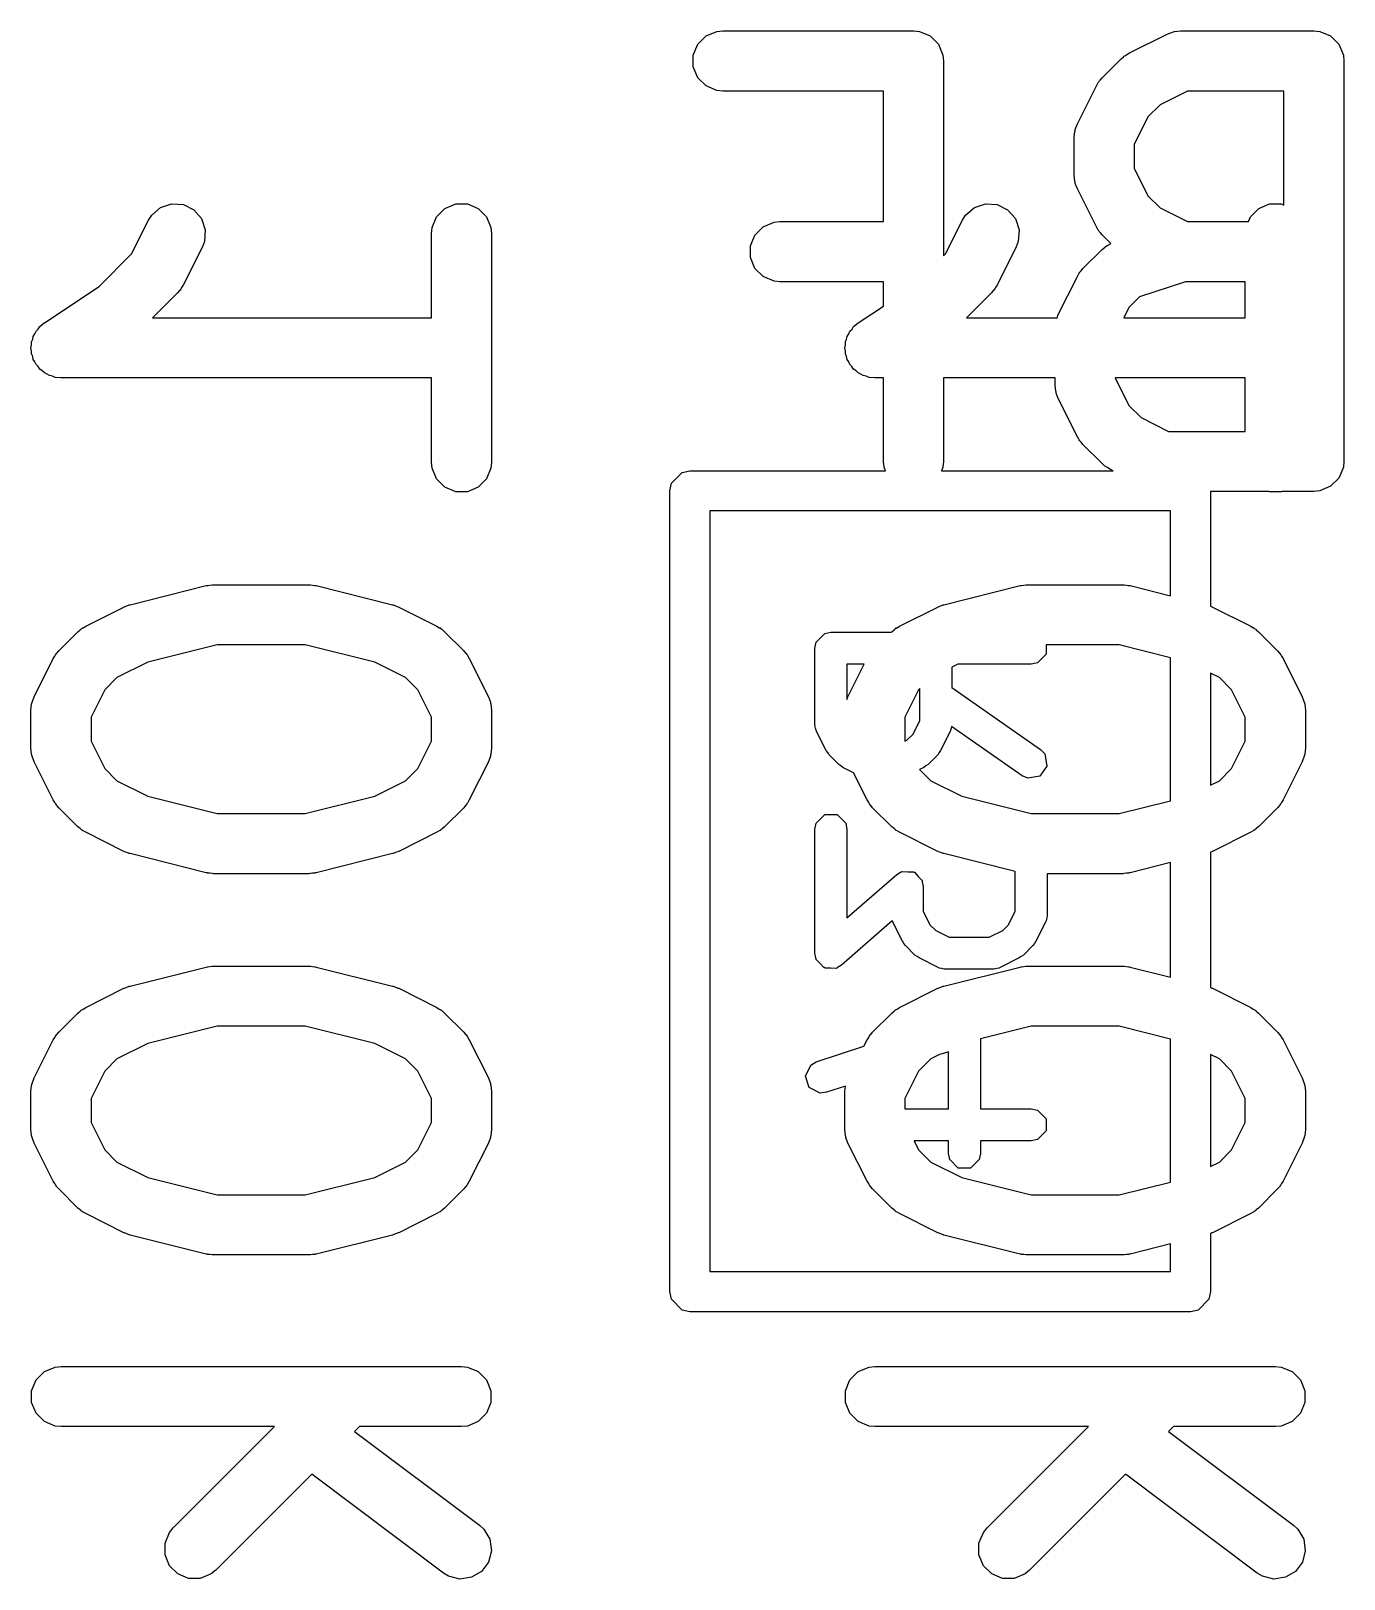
# Model space of a CAD drawing. Header units: inches. Extents: x -2.1 to 1.75, y 0.25 to 2.74.
# Drawn here: x 0.4506 to 0.5797, y 1.4749 to 1.6271 of the extents above; entities that cross this region are included whole.
import ezdxf

# ---------------------------------------------------------------- set-up
doc = ezdxf.new("R2010")
doc.units = ezdxf.units.IN
doc.header["$MEASUREMENT"] = 0
doc.layers.add('BLACK', color=250, linetype='CONTINUOUS')

msp = doc.modelspace()

# ---------------------------------------------------------------- linework, layer by layer
at = {"layer": 'BLACK', "linetype": 'CONTINUOUS'}
for p, q in [((0.51573, 1.62472), (0.51617, 1.62578)), ((0.51617, 1.62578), (0.51698, 1.6266)), ((0.51698, 1.6266), (0.51805, 1.62704)), ((0.51805, 1.62704), (0.51862, 1.62709)), ((0.51862, 1.62709), (0.53737, 1.62709)), ((0.53737, 1.62709), (0.53795, 1.62704)), ((0.53795, 1.62704), (0.53901, 1.6266)), ((0.53901, 1.6266), (0.53983, 1.62578)), ((0.53983, 1.62578), (0.54027, 1.62472)), ((0.55855, 1.62491), (0.5623, 1.62678)), ((0.5623, 1.62678), (0.56284, 1.62699)), ((0.56284, 1.62699), (0.56294, 1.627)), ((0.56294, 1.627), (0.56304, 1.62704)), ((0.56304, 1.62704), (0.56362, 1.62709)), ((0.56362, 1.62709), (0.57674, 1.62709)), ((0.57674, 1.62709), (0.57732, 1.62704)), ((0.57732, 1.62704), (0.57838, 1.6266)), ((0.57838, 1.6266), (0.5792, 1.62578)), ((0.5792, 1.62578), (0.57964, 1.62472)), ((0.51573, 1.62356), (0.51573, 1.62472)), ((0.54027, 1.62472), (0.54032, 1.62414)), ((0.55591, 1.62248), (0.55778, 1.62435)), ((0.55778, 1.62435), (0.55801, 1.62454)), ((0.55801, 1.62454), (0.55806, 1.6246)), ((0.55806, 1.6246), (0.55815, 1.62465)), ((0.55815, 1.62465), (0.55823, 1.62472)), ((0.55823, 1.62472), (0.5583, 1.62475)), ((0.5583, 1.62475), (0.55855, 1.62491)), ((0.57964, 1.62472), (0.57969, 1.62414)), ((0.51617, 1.6225), (0.51573, 1.62356)), ((0.54032, 1.62414), (0.54032, 1.60498)), ((0.57969, 1.62414), (0.57969, 1.58477)), ((0.51698, 1.62169), (0.51617, 1.6225)), ((0.51805, 1.62124), (0.51698, 1.62169)), ((0.51862, 1.62119), (0.51805, 1.62124)), ((0.53442, 1.62119), (0.51862, 1.62119)), ((0.53442, 1.60835), (0.53442, 1.62119)), ((0.55348, 1.61796), (0.55535, 1.62171)), ((0.55535, 1.62171), (0.55551, 1.62196)), ((0.55551, 1.62196), (0.55554, 1.62203)), ((0.55554, 1.62203), (0.55561, 1.62211)), ((0.55561, 1.62211), (0.55566, 1.6222)), ((0.55566, 1.6222), (0.55572, 1.62225)), ((0.55572, 1.62225), (0.55591, 1.62248)), ((0.56432, 1.62119), (0.56162, 1.61984)), ((0.57379, 1.62119), (0.56432, 1.62119)), ((0.57379, 1.60996), (0.57379, 1.62119)), ((0.56162, 1.61984), (0.56042, 1.61864)), ((0.56042, 1.61864), (0.55907, 1.61594)), ((0.55317, 1.61664), (0.55322, 1.61722)), ((0.55317, 1.61289), (0.55317, 1.61664)), ((0.55322, 1.61722), (0.55326, 1.61732)), ((0.55326, 1.61732), (0.55327, 1.61742)), ((0.55327, 1.61742), (0.55348, 1.61796)), ((0.55907, 1.61594), (0.55907, 1.61359)), ((0.55907, 1.61359), (0.56042, 1.61089)), ((0.55322, 1.61232), (0.55317, 1.61289)), ((0.55326, 1.61222), (0.55322, 1.61232)), ((0.55327, 1.61211), (0.55326, 1.61222)), ((0.55348, 1.61157), (0.55327, 1.61211)), ((0.55535, 1.60782), (0.55348, 1.61157)), ((0.56042, 1.61089), (0.56162, 1.60969)), ((0.46218, 1.6085), (0.46249, 1.60899)), ((0.46249, 1.60899), (0.46336, 1.60974)), ((0.46336, 1.60974), (0.46445, 1.61011)), ((0.46445, 1.61011), (0.4656, 1.61003)), ((0.4656, 1.61003), (0.46663, 1.60951)), ((0.46663, 1.60951), (0.46739, 1.60864)), ((0.49049, 1.60882), (0.49131, 1.60963)), ((0.49131, 1.60963), (0.49237, 1.61008)), ((0.49237, 1.61008), (0.49352, 1.61008)), ((0.49352, 1.61008), (0.49459, 1.60963)), ((0.49459, 1.60963), (0.4954, 1.60882)), ((0.54218, 1.6085), (0.54249, 1.60899)), ((0.54249, 1.60899), (0.54336, 1.60974)), ((0.54336, 1.60974), (0.54445, 1.61011)), ((0.54445, 1.61011), (0.5456, 1.61003)), ((0.5456, 1.61003), (0.54663, 1.60951)), ((0.54663, 1.60951), (0.54739, 1.60864)), ((0.56162, 1.60969), (0.56432, 1.60835)), ((0.57049, 1.60882), (0.57131, 1.60963)), ((0.57131, 1.60963), (0.57237, 1.61008)), ((0.57237, 1.61008), (0.57352, 1.61008)), ((0.57352, 1.61008), (0.57379, 1.60996)), ((0.46052, 1.60518), (0.46218, 1.6085)), ((0.46739, 1.60864), (0.46775, 1.60755)), ((0.46775, 1.60755), (0.46767, 1.6064)), ((0.48999, 1.60718), (0.49005, 1.60776)), ((0.49005, 1.60776), (0.49049, 1.60882)), ((0.4954, 1.60882), (0.49584, 1.60776)), ((0.49584, 1.60776), (0.4959, 1.60718)), ((0.52179, 1.60703), (0.52261, 1.60785)), ((0.52261, 1.60785), (0.52367, 1.60829)), ((0.52367, 1.60829), (0.52425, 1.60835)), ((0.52425, 1.60835), (0.53442, 1.60835)), ((0.54052, 1.60518), (0.54218, 1.6085)), ((0.54739, 1.60864), (0.54775, 1.60755)), ((0.54775, 1.60755), (0.54767, 1.6064)), ((0.55551, 1.60757), (0.55535, 1.60782)), ((0.55554, 1.6075), (0.55551, 1.60757)), ((0.55561, 1.60742), (0.55554, 1.6075)), ((0.56432, 1.60835), (0.57029, 1.60835)), ((0.57029, 1.60835), (0.57049, 1.60882)), ((0.46767, 1.6064), (0.46747, 1.60586)), ((0.48999, 1.59888), (0.48999, 1.60718)), ((0.4959, 1.60718), (0.4959, 1.58468)), ((0.52135, 1.60597), (0.52179, 1.60703)), ((0.52135, 1.60482), (0.52135, 1.60597)), ((0.54767, 1.6064), (0.54747, 1.60586)), ((0.55566, 1.60733), (0.55561, 1.60742)), ((0.55572, 1.60728), (0.55566, 1.60733)), ((0.55591, 1.60705), (0.55572, 1.60728)), ((0.55677, 1.60619), (0.55591, 1.60705)), ((0.55591, 1.60561), (0.55635, 1.60597)), ((0.55635, 1.60597), (0.55645, 1.60601)), ((0.55645, 1.60601), (0.55653, 1.60608)), ((0.55653, 1.60608), (0.55677, 1.60619)), ((0.45732, 1.60198), (0.46052, 1.60518)), ((0.46747, 1.60586), (0.46559, 1.60211)), ((0.52179, 1.60375), (0.52135, 1.60482)), ((0.54032, 1.60498), (0.54052, 1.60518)), ((0.54747, 1.60586), (0.54559, 1.60211)), ((0.55403, 1.60373), (0.55591, 1.60561)), ((0.52261, 1.60294), (0.52179, 1.60375)), ((0.52367, 1.6025), (0.52261, 1.60294)), ((0.5516, 1.59921), (0.55348, 1.60296)), ((0.55348, 1.60296), (0.55363, 1.60321)), ((0.55363, 1.60321), (0.55366, 1.60328)), ((0.55366, 1.60328), (0.55373, 1.60337)), ((0.55373, 1.60337), (0.55379, 1.60345)), ((0.55379, 1.60345), (0.55385, 1.60351)), ((0.55385, 1.60351), (0.55403, 1.60373)), ((0.45194, 1.59839), (0.45732, 1.60198)), ((0.46522, 1.60157), (0.46504, 1.60134)), ((0.46528, 1.60162), (0.46522, 1.60157)), ((0.46534, 1.60171), (0.46528, 1.60162)), ((0.4654, 1.60179), (0.46534, 1.60171)), ((0.46543, 1.60186), (0.4654, 1.60179)), ((0.46559, 1.60211), (0.46543, 1.60186)), ((0.52425, 1.60244), (0.52367, 1.6025)), ((0.53442, 1.60244), (0.52425, 1.60244)), ((0.53442, 1.60004), (0.53442, 1.60244)), ((0.54522, 1.60157), (0.54504, 1.60134)), ((0.54528, 1.60162), (0.54522, 1.60157)), ((0.54534, 1.60171), (0.54528, 1.60162)), ((0.5454, 1.60179), (0.54534, 1.60171)), ((0.54543, 1.60186), (0.5454, 1.60179)), ((0.54559, 1.60211), (0.54543, 1.60186)), ((0.5641, 1.60244), (0.55959, 1.60094)), ((0.56999, 1.60244), (0.5641, 1.60244)), ((0.56999, 1.59888), (0.56999, 1.60244)), ((0.46504, 1.60134), (0.46258, 1.59888)), ((0.53194, 1.59839), (0.53442, 1.60004)), ((0.54504, 1.60134), (0.54258, 1.59888)), ((0.55855, 1.59989), (0.55804, 1.59888)), ((0.55959, 1.60094), (0.55855, 1.59989)), ((0.45149, 1.59802), (0.45193, 1.59838)), ((0.45193, 1.59838), (0.45194, 1.59839)), ((0.45194, 1.59839), (0.45194, 1.59839)), ((0.45194, 1.59839), (0.45194, 1.59839)), ((0.46258, 1.59888), (0.48999, 1.59888)), ((0.53149, 1.59802), (0.53193, 1.59838)), ((0.53193, 1.59838), (0.53194, 1.59839)), ((0.53194, 1.59839), (0.53194, 1.59839)), ((0.53194, 1.59839), (0.53194, 1.59839)), ((0.54258, 1.59888), (0.55148, 1.59888)), ((0.55148, 1.59888), (0.5516, 1.59921)), ((0.55804, 1.59888), (0.56999, 1.59888)), ((0.45079, 1.59678), (0.45085, 1.59706)), ((0.45085, 1.59706), (0.45101, 1.5973)), ((0.45101, 1.5973), (0.45112, 1.59757)), ((0.45112, 1.59757), (0.45133, 1.59778)), ((0.45133, 1.59778), (0.45149, 1.59802)), ((0.53079, 1.59678), (0.53085, 1.59706)), ((0.53085, 1.59706), (0.53101, 1.5973)), ((0.53101, 1.5973), (0.53112, 1.59757)), ((0.53112, 1.59757), (0.53133, 1.59778)), ((0.53133, 1.59778), (0.53149, 1.59802)), ((0.45062, 1.59593), (0.45068, 1.59622)), ((0.45068, 1.59565), (0.45062, 1.59593)), ((0.45068, 1.59651), (0.45079, 1.59678)), ((0.45068, 1.59622), (0.45068, 1.59651)), ((0.45068, 1.59535), (0.45068, 1.59565)), ((0.45079, 1.59509), (0.45068, 1.59535)), ((0.53062, 1.59593), (0.53068, 1.59622)), ((0.53068, 1.59565), (0.53062, 1.59593)), ((0.53068, 1.59651), (0.53079, 1.59678)), ((0.53068, 1.59622), (0.53068, 1.59651)), ((0.53068, 1.59535), (0.53068, 1.59565)), ((0.53079, 1.59509), (0.53068, 1.59535)), ((0.45085, 1.5948), (0.45079, 1.59509)), ((0.45101, 1.59456), (0.45085, 1.5948)), ((0.45112, 1.59429), (0.45101, 1.59456)), ((0.45132, 1.59409), (0.45112, 1.59429)), ((0.45149, 1.59385), (0.45132, 1.59409)), ((0.45173, 1.59368), (0.45149, 1.59385)), ((0.53085, 1.5948), (0.53079, 1.59509)), ((0.53101, 1.59456), (0.53085, 1.5948)), ((0.53112, 1.59429), (0.53101, 1.59456)), ((0.53132, 1.59409), (0.53112, 1.59429)), ((0.53149, 1.59385), (0.53132, 1.59409)), ((0.53173, 1.59368), (0.53149, 1.59385)), ((0.45194, 1.59348), (0.45173, 1.59368)), ((0.4522, 1.59336), (0.45194, 1.59348)), ((0.45244, 1.5932), (0.4522, 1.59336)), ((0.45273, 1.59315), (0.45244, 1.5932)), ((0.453, 1.59303), (0.45273, 1.59315)), ((0.45357, 1.59298), (0.453, 1.59303)), ((0.45358, 1.59298), (0.45357, 1.59298)), ((0.45357, 1.59298), (0.45357, 1.59298)), ((0.45357, 1.59298), (0.45357, 1.59298)), ((0.48999, 1.59298), (0.45358, 1.59298)), ((0.48999, 1.58468), (0.48999, 1.59298)), ((0.53194, 1.59348), (0.53173, 1.59368)), ((0.5322, 1.59336), (0.53194, 1.59348)), ((0.53244, 1.5932), (0.5322, 1.59336)), ((0.53273, 1.59315), (0.53244, 1.5932)), ((0.533, 1.59303), (0.53273, 1.59315)), ((0.53357, 1.59298), (0.533, 1.59303)), ((0.53358, 1.59298), (0.53357, 1.59298)), ((0.53357, 1.59298), (0.53357, 1.59298)), ((0.53357, 1.59298), (0.53357, 1.59298)), ((0.53442, 1.59298), (0.53358, 1.59298)), ((0.53442, 1.58477), (0.53442, 1.59298)), ((0.55129, 1.59298), (0.54032, 1.59298)), ((0.54032, 1.59298), (0.54032, 1.58477)), ((0.55129, 1.59227), (0.55129, 1.59298)), ((0.55135, 1.59169), (0.55129, 1.59227)), ((0.56999, 1.59298), (0.5572, 1.59298)), ((0.5572, 1.59298), (0.5572, 1.59297)), ((0.5572, 1.59297), (0.55855, 1.59027)), ((0.56999, 1.58772), (0.56999, 1.59298)), ((0.55139, 1.5916), (0.55135, 1.59169)), ((0.5514, 1.59149), (0.55139, 1.5916)), ((0.5516, 1.59095), (0.5514, 1.59149)), ((0.55348, 1.5872), (0.5516, 1.59095)), ((0.55855, 1.59027), (0.55974, 1.58907)), ((0.55974, 1.58907), (0.56244, 1.58772)), ((0.56244, 1.58772), (0.56999, 1.58772)), ((0.55363, 1.58695), (0.55348, 1.5872)), ((0.55366, 1.58688), (0.55363, 1.58695)), ((0.55373, 1.5868), (0.55366, 1.58688)), ((0.55379, 1.58671), (0.55373, 1.5868)), ((0.55385, 1.58666), (0.55379, 1.58671)), ((0.55403, 1.58643), (0.55385, 1.58666)), ((0.55591, 1.58456), (0.55403, 1.58643)), ((0.49005, 1.58411), (0.48999, 1.58468)), ((0.4959, 1.58468), (0.49584, 1.58411)), ((0.53448, 1.58419), (0.53442, 1.58477)), ((0.54032, 1.58477), (0.54027, 1.58419)), ((0.57969, 1.58477), (0.57964, 1.58419)), ((0.49049, 1.58304), (0.49005, 1.58411)), ((0.49584, 1.58411), (0.4954, 1.58304)), ((0.51358, 1.58262), (0.51464, 1.58369)), ((0.51464, 1.58369), (0.51539, 1.58384)), ((0.51539, 1.58384), (0.53462, 1.58384)), ((0.53462, 1.58384), (0.53448, 1.58419)), ((0.54027, 1.58419), (0.54012, 1.58384)), ((0.54012, 1.58384), (0.55701, 1.58384)), ((0.55613, 1.58437), (0.55591, 1.58456)), ((0.55618, 1.58431), (0.55613, 1.58437)), ((0.55627, 1.58426), (0.55618, 1.58431)), ((0.55635, 1.58419), (0.55627, 1.58426)), ((0.55643, 1.58416), (0.55635, 1.58419)), ((0.55667, 1.584), (0.55643, 1.58416)), ((0.55701, 1.58384), (0.55667, 1.584)), ((0.5792, 1.58313), (0.57838, 1.58232)), ((0.57964, 1.58419), (0.5792, 1.58313)), ((0.49131, 1.58223), (0.49049, 1.58304)), ((0.49237, 1.58179), (0.49131, 1.58223)), ((0.49352, 1.58179), (0.49237, 1.58179)), ((0.49459, 1.58223), (0.49352, 1.58179)), ((0.4954, 1.58304), (0.49459, 1.58223)), ((0.51343, 1.58187), (0.51358, 1.58262)), ((0.51343, 1.50313), (0.51343, 1.58187)), ((0.57229, 1.58182), (0.56657, 1.58182)), ((0.56657, 1.58182), (0.56657, 1.57053)), ((0.57237, 1.58179), (0.57229, 1.58182)), ((0.57352, 1.58179), (0.57237, 1.58179)), ((0.5736, 1.58182), (0.57352, 1.58179)), ((0.57674, 1.58182), (0.5736, 1.58182)), ((0.57732, 1.58187), (0.57674, 1.58182)), ((0.57838, 1.58232), (0.57732, 1.58187)), ((0.51736, 1.5799), (0.51736, 1.5051)), ((0.56264, 1.5799), (0.51736, 1.5799)), ((0.56264, 1.57156), (0.56264, 1.5799)), ((0.46036, 1.57067), (0.46786, 1.57255)), ((0.46786, 1.57255), (0.46796, 1.57256)), ((0.46796, 1.57256), (0.468, 1.57258)), ((0.468, 1.57258), (0.46821, 1.5726)), ((0.46821, 1.5726), (0.46843, 1.57263)), ((0.46843, 1.57263), (0.46847, 1.57263)), ((0.46847, 1.57263), (0.46857, 1.57264)), ((0.46857, 1.57264), (0.47795, 1.57264)), ((0.47795, 1.57264), (0.47805, 1.57263)), ((0.47805, 1.57263), (0.47809, 1.57263)), ((0.47809, 1.57263), (0.47831, 1.5726)), ((0.47831, 1.5726), (0.47852, 1.57258)), ((0.47852, 1.57258), (0.47856, 1.57256)), ((0.47856, 1.57256), (0.47866, 1.57255)), ((0.47866, 1.57255), (0.48616, 1.57067)), ((0.54036, 1.57067), (0.54786, 1.57255)), ((0.54786, 1.57255), (0.54796, 1.57256)), ((0.54796, 1.57256), (0.548, 1.57258)), ((0.548, 1.57258), (0.54821, 1.5726)), ((0.54821, 1.5726), (0.54843, 1.57263)), ((0.54843, 1.57263), (0.54847, 1.57263)), ((0.54847, 1.57263), (0.54857, 1.57264)), ((0.54857, 1.57264), (0.55795, 1.57264)), ((0.55795, 1.57264), (0.55805, 1.57263)), ((0.55805, 1.57263), (0.55809, 1.57263)), ((0.55809, 1.57263), (0.55831, 1.5726)), ((0.55831, 1.5726), (0.55852, 1.57258)), ((0.55852, 1.57258), (0.55856, 1.57256)), ((0.55856, 1.57256), (0.55866, 1.57255)), ((0.55866, 1.57255), (0.56264, 1.57156)), ((0.456, 1.56858), (0.45975, 1.57045)), ((0.45975, 1.57045), (0.4598, 1.57047)), ((0.4598, 1.57047), (0.45981, 1.57048)), ((0.45981, 1.57048), (0.46005, 1.57057)), ((0.46005, 1.57057), (0.46029, 1.57066)), ((0.46029, 1.57066), (0.46032, 1.57066)), ((0.46032, 1.57066), (0.46036, 1.57067)), ((0.48616, 1.57067), (0.48621, 1.57066)), ((0.48621, 1.57066), (0.48623, 1.57066)), ((0.48623, 1.57066), (0.48647, 1.57057)), ((0.48647, 1.57057), (0.48671, 1.57048)), ((0.48671, 1.57048), (0.48672, 1.57047)), ((0.48672, 1.57047), (0.48677, 1.57045)), ((0.48677, 1.57045), (0.49052, 1.56858)), ((0.536, 1.56858), (0.53975, 1.57045)), ((0.53975, 1.57045), (0.5398, 1.57047)), ((0.5398, 1.57047), (0.53981, 1.57048)), ((0.53981, 1.57048), (0.54005, 1.57057)), ((0.54005, 1.57057), (0.54029, 1.57066)), ((0.54029, 1.57066), (0.54032, 1.57066)), ((0.54032, 1.57066), (0.54036, 1.57067)), ((0.56657, 1.57053), (0.56671, 1.57048)), ((0.56671, 1.57048), (0.56672, 1.57047)), ((0.56672, 1.57047), (0.56677, 1.57045)), ((0.56677, 1.57045), (0.57052, 1.56858)), ((0.45336, 1.56615), (0.45524, 1.56802)), ((0.45524, 1.56802), (0.45546, 1.56821)), ((0.45546, 1.56821), (0.45551, 1.56827)), ((0.45551, 1.56827), (0.4556, 1.56832)), ((0.4556, 1.56832), (0.45568, 1.56839)), ((0.45568, 1.56839), (0.45576, 1.56842)), ((0.45576, 1.56842), (0.456, 1.56858)), ((0.49052, 1.56858), (0.49076, 1.56842)), ((0.49076, 1.56842), (0.49084, 1.56839)), ((0.49084, 1.56839), (0.49092, 1.56832)), ((0.49092, 1.56832), (0.49101, 1.56827)), ((0.49101, 1.56827), (0.49106, 1.56821)), ((0.49106, 1.56821), (0.49128, 1.56802)), ((0.49128, 1.56802), (0.49316, 1.56615)), ((0.52866, 1.56786), (0.52926, 1.56798)), ((0.52926, 1.56798), (0.53519, 1.56798)), ((0.53519, 1.56798), (0.53524, 1.56802)), ((0.53524, 1.56802), (0.53546, 1.56821)), ((0.53546, 1.56821), (0.53551, 1.56827)), ((0.53551, 1.56827), (0.5356, 1.56832)), ((0.5356, 1.56832), (0.53568, 1.56839)), ((0.53568, 1.56839), (0.53576, 1.56842)), ((0.53576, 1.56842), (0.536, 1.56858)), ((0.57052, 1.56858), (0.57076, 1.56842)), ((0.57076, 1.56842), (0.57084, 1.56839)), ((0.57084, 1.56839), (0.57092, 1.56832)), ((0.57092, 1.56832), (0.57101, 1.56827)), ((0.57101, 1.56827), (0.57106, 1.56821)), ((0.57106, 1.56821), (0.57128, 1.56802)), ((0.57128, 1.56802), (0.57316, 1.56615)), ((0.46894, 1.56673), (0.46211, 1.56502)), ((0.47758, 1.56673), (0.46894, 1.56673)), ((0.48442, 1.56502), (0.47758, 1.56673)), ((0.52768, 1.5664), (0.5278, 1.56701)), ((0.52768, 1.5589), (0.52768, 1.5664)), ((0.5278, 1.56701), (0.52866, 1.56786)), ((0.55758, 1.56673), (0.5504, 1.56673)), ((0.5504, 1.56673), (0.5504, 1.5658)), ((0.56264, 1.56547), (0.55758, 1.56673)), ((0.45093, 1.56163), (0.45281, 1.56538)), ((0.45281, 1.56538), (0.45297, 1.56563)), ((0.45297, 1.56563), (0.453, 1.5657)), ((0.453, 1.5657), (0.45306, 1.56578)), ((0.45306, 1.56578), (0.45312, 1.56587)), ((0.45312, 1.56587), (0.45318, 1.56592)), ((0.45318, 1.56592), (0.45336, 1.56615)), ((0.46211, 1.56502), (0.45907, 1.56351)), ((0.48745, 1.56351), (0.48442, 1.56502)), ((0.49316, 1.56615), (0.49334, 1.56592)), ((0.49334, 1.56592), (0.4934, 1.56587)), ((0.4934, 1.56587), (0.49346, 1.56578)), ((0.49346, 1.56578), (0.49353, 1.5657)), ((0.49353, 1.5657), (0.49356, 1.56563)), ((0.49356, 1.56563), (0.49371, 1.56538)), ((0.49371, 1.56538), (0.49559, 1.56163)), ((0.54955, 1.56495), (0.54894, 1.56483)), ((0.5504, 1.5658), (0.54955, 1.56495)), ((0.56264, 1.5514), (0.56264, 1.56547)), ((0.57316, 1.56615), (0.57334, 1.56592)), ((0.57334, 1.56592), (0.5734, 1.56587)), ((0.5734, 1.56587), (0.57346, 1.56578)), ((0.57346, 1.56578), (0.57353, 1.5657)), ((0.57353, 1.5657), (0.57356, 1.56563)), ((0.57356, 1.56563), (0.57371, 1.56538)), ((0.57371, 1.56538), (0.57559, 1.56163)), ((0.45907, 1.56351), (0.45788, 1.56231)), ((0.48864, 1.56231), (0.48745, 1.56351)), ((0.53253, 1.56483), (0.53083, 1.56483)), ((0.53083, 1.56483), (0.53083, 1.56136)), ((0.53093, 1.56163), (0.53253, 1.56483)), ((0.54172, 1.56483), (0.54114, 1.56454)), ((0.54114, 1.56454), (0.54114, 1.56254)), ((0.54894, 1.56483), (0.54172, 1.56483)), ((0.56745, 1.56351), (0.56657, 1.56394)), ((0.56657, 1.56394), (0.56657, 1.55293)), ((0.56864, 1.56231), (0.56745, 1.56351)), ((0.45788, 1.56231), (0.45653, 1.55961)), ((0.48999, 1.55961), (0.48864, 1.56231)), ((0.53788, 1.56231), (0.53653, 1.55961)), ((0.53799, 1.56243), (0.53788, 1.56231)), ((0.53799, 1.55928), (0.53799, 1.56243)), ((0.54114, 1.56254), (0.54985, 1.55644)), ((0.56999, 1.55961), (0.56864, 1.56231)), ((0.45062, 1.56031), (0.45068, 1.56089)), ((0.45062, 1.55656), (0.45062, 1.56031)), ((0.45068, 1.56089), (0.45072, 1.56098)), ((0.45072, 1.56098), (0.45073, 1.56109)), ((0.45073, 1.56109), (0.45093, 1.56163)), ((0.49559, 1.56163), (0.49579, 1.56109)), ((0.49579, 1.56109), (0.4958, 1.56098)), ((0.4958, 1.56098), (0.49584, 1.56089)), ((0.49584, 1.56089), (0.4959, 1.56031)), ((0.4959, 1.56031), (0.4959, 1.55656)), ((0.53083, 1.56136), (0.53093, 1.56163)), ((0.57559, 1.56163), (0.57579, 1.56109)), ((0.57579, 1.56109), (0.5758, 1.56098)), ((0.5758, 1.56098), (0.57584, 1.56089)), ((0.57584, 1.56089), (0.5759, 1.56031)), ((0.5759, 1.56031), (0.5759, 1.55656)), ((0.45653, 1.55961), (0.45653, 1.55726)), ((0.48999, 1.55726), (0.48999, 1.55961)), ((0.5277, 1.55883), (0.52768, 1.5589)), ((0.52769, 1.55879), (0.5277, 1.55883)), ((0.52775, 1.55855), (0.52769, 1.55879)), ((0.53653, 1.55961), (0.53653, 1.55727)), ((0.53734, 1.55796), (0.53799, 1.55928)), ((0.56999, 1.55726), (0.56999, 1.55961)), ((0.45653, 1.55726), (0.45788, 1.55456)), ((0.48864, 1.55456), (0.48999, 1.55726)), ((0.5278, 1.5583), (0.52775, 1.55855)), ((0.52783, 1.55828), (0.5278, 1.5583)), ((0.52785, 1.5582), (0.52783, 1.55828)), ((0.52879, 1.55633), (0.52785, 1.5582)), ((0.53653, 1.55727), (0.53676, 1.55739)), ((0.53676, 1.55739), (0.53734, 1.55796)), ((0.54098, 1.5582), (0.54004, 1.55633)), ((0.541, 1.55828), (0.54098, 1.5582)), ((0.54102, 1.5583), (0.541, 1.55828)), ((0.54107, 1.55855), (0.54102, 1.5583)), ((0.54112, 1.55871), (0.54107, 1.55855)), ((0.54804, 1.55386), (0.54112, 1.55871)), ((0.56864, 1.55456), (0.56999, 1.55726)), ((0.45068, 1.55598), (0.45062, 1.55656)), ((0.45072, 1.55589), (0.45068, 1.55598)), ((0.45073, 1.55578), (0.45072, 1.55589)), ((0.45093, 1.55524), (0.45073, 1.55578)), ((0.49579, 1.55578), (0.49559, 1.55524)), ((0.4958, 1.55589), (0.49579, 1.55578)), ((0.49584, 1.55598), (0.4958, 1.55589)), ((0.4959, 1.55656), (0.49584, 1.55598)), ((0.52894, 1.55613), (0.52879, 1.55633)), ((0.52908, 1.55592), (0.52894, 1.55613)), ((0.53002, 1.55498), (0.52908, 1.55592)), ((0.53975, 1.55592), (0.53881, 1.55498)), ((0.53989, 1.55613), (0.53975, 1.55592)), ((0.54004, 1.55633), (0.53989, 1.55613)), ((0.54985, 1.55644), (0.55027, 1.556)), ((0.55027, 1.556), (0.55048, 1.55481)), ((0.57579, 1.55578), (0.57559, 1.55524)), ((0.5758, 1.55589), (0.57579, 1.55578)), ((0.57584, 1.55598), (0.5758, 1.55589)), ((0.5759, 1.55656), (0.57584, 1.55598)), ((0.45281, 1.55149), (0.45093, 1.55524)), ((0.45788, 1.55456), (0.45907, 1.55336)), ((0.48745, 1.55336), (0.48864, 1.55456)), ((0.49559, 1.55524), (0.49371, 1.55149)), ((0.53023, 1.55484), (0.53002, 1.55498)), ((0.53043, 1.55468), (0.53023, 1.55484)), ((0.53147, 1.55416), (0.53043, 1.55468)), ((0.5384, 1.55468), (0.53797, 1.55447)), ((0.53797, 1.55447), (0.53907, 1.55336)), ((0.5386, 1.55484), (0.5384, 1.55468)), ((0.53881, 1.55498), (0.5386, 1.55484)), ((0.55048, 1.55481), (0.54979, 1.55383)), ((0.56745, 1.55336), (0.56864, 1.55456)), ((0.57559, 1.55524), (0.57371, 1.55149)), ((0.45907, 1.55336), (0.46211, 1.55185)), ((0.48442, 1.55185), (0.48745, 1.55336)), ((0.53281, 1.55149), (0.53147, 1.55416)), ((0.53907, 1.55336), (0.54211, 1.55185)), ((0.5486, 1.55362), (0.54804, 1.55386)), ((0.54979, 1.55383), (0.5486, 1.55362)), ((0.56657, 1.55293), (0.56745, 1.55336)), ((0.45297, 1.55124), (0.45281, 1.55149)), ((0.453, 1.55117), (0.45297, 1.55124)), ((0.45306, 1.55109), (0.453, 1.55117)), ((0.46211, 1.55185), (0.46894, 1.55014)), ((0.47758, 1.55014), (0.48442, 1.55185)), ((0.49353, 1.55117), (0.49346, 1.55109)), ((0.49356, 1.55124), (0.49353, 1.55117)), ((0.49371, 1.55149), (0.49356, 1.55124)), ((0.53297, 1.55124), (0.53281, 1.55149)), ((0.533, 1.55117), (0.53297, 1.55124)), ((0.53306, 1.55109), (0.533, 1.55117)), ((0.54211, 1.55185), (0.54894, 1.55014)), ((0.55758, 1.55014), (0.56264, 1.5514)), ((0.57353, 1.55117), (0.57346, 1.55109)), ((0.57356, 1.55124), (0.57353, 1.55117)), ((0.57371, 1.55149), (0.57356, 1.55124)), ((0.45312, 1.551), (0.45306, 1.55109)), ((0.45318, 1.55095), (0.45312, 1.551)), ((0.45336, 1.55072), (0.45318, 1.55095)), ((0.45524, 1.54885), (0.45336, 1.55072)), ((0.46894, 1.55014), (0.47758, 1.55014)), ((0.49316, 1.55072), (0.49128, 1.54885)), ((0.49334, 1.55095), (0.49316, 1.55072)), ((0.4934, 1.551), (0.49334, 1.55095)), ((0.49346, 1.55109), (0.4934, 1.551)), ((0.5278, 1.5492), (0.52866, 1.55005)), ((0.52866, 1.55005), (0.52986, 1.55005)), ((0.52986, 1.55005), (0.53071, 1.5492)), ((0.53312, 1.551), (0.53306, 1.55109)), ((0.53318, 1.55095), (0.53312, 1.551)), ((0.53336, 1.55072), (0.53318, 1.55095)), ((0.53524, 1.54885), (0.53336, 1.55072)), ((0.54894, 1.55014), (0.55758, 1.55014)), ((0.57316, 1.55072), (0.57128, 1.54885)), ((0.57334, 1.55095), (0.57316, 1.55072)), ((0.5734, 1.551), (0.57334, 1.55095)), ((0.57346, 1.55109), (0.5734, 1.551)), ((0.45546, 1.54866), (0.45524, 1.54885)), ((0.45551, 1.5486), (0.45546, 1.54866)), ((0.4556, 1.54855), (0.45551, 1.5486)), ((0.45568, 1.54848), (0.4556, 1.54855)), ((0.45576, 1.54845), (0.45568, 1.54848)), ((0.456, 1.5483), (0.45576, 1.54845)), ((0.45975, 1.54642), (0.456, 1.5483)), ((0.49052, 1.5483), (0.48677, 1.54642)), ((0.49076, 1.54845), (0.49052, 1.5483)), ((0.49084, 1.54848), (0.49076, 1.54845)), ((0.49092, 1.54855), (0.49084, 1.54848)), ((0.49101, 1.5486), (0.49092, 1.54855)), ((0.49106, 1.54866), (0.49101, 1.5486)), ((0.49128, 1.54885), (0.49106, 1.54866)), ((0.52768, 1.54859), (0.5278, 1.5492)), ((0.52768, 1.53641), (0.52768, 1.54859)), ((0.53071, 1.5492), (0.53083, 1.54859)), ((0.53083, 1.54859), (0.53083, 1.53988)), ((0.53546, 1.54866), (0.53524, 1.54885)), ((0.53551, 1.5486), (0.53546, 1.54866)), ((0.5356, 1.54855), (0.53551, 1.5486)), ((0.53568, 1.54848), (0.5356, 1.54855)), ((0.53576, 1.54845), (0.53568, 1.54848)), ((0.536, 1.5483), (0.53576, 1.54845)), ((0.53975, 1.54642), (0.536, 1.5483)), ((0.57052, 1.5483), (0.56677, 1.54642)), ((0.57076, 1.54845), (0.57052, 1.5483)), ((0.57084, 1.54848), (0.57076, 1.54845)), ((0.57092, 1.54855), (0.57084, 1.54848)), ((0.57101, 1.5486), (0.57092, 1.54855)), ((0.57106, 1.54866), (0.57101, 1.5486)), ((0.57128, 1.54885), (0.57106, 1.54866)), ((0.4598, 1.5464), (0.45975, 1.54642)), ((0.45981, 1.54639), (0.4598, 1.5464)), ((0.46005, 1.54631), (0.45981, 1.54639)), ((0.46029, 1.54621), (0.46005, 1.54631)), ((0.46032, 1.54621), (0.46029, 1.54621)), ((0.46036, 1.5462), (0.46032, 1.54621)), ((0.46786, 1.54432), (0.46036, 1.5462)), ((0.48616, 1.5462), (0.47866, 1.54432)), ((0.48621, 1.54621), (0.48616, 1.5462)), ((0.48623, 1.54621), (0.48621, 1.54621)), ((0.48647, 1.54631), (0.48623, 1.54621)), ((0.48671, 1.54639), (0.48647, 1.54631)), ((0.48672, 1.5464), (0.48671, 1.54639)), ((0.48677, 1.54642), (0.48672, 1.5464)), ((0.5398, 1.5464), (0.53975, 1.54642)), ((0.53981, 1.54639), (0.5398, 1.5464)), ((0.54005, 1.54631), (0.53981, 1.54639)), ((0.54029, 1.54621), (0.54005, 1.54631)), ((0.54032, 1.54621), (0.54029, 1.54621)), ((0.54036, 1.5462), (0.54032, 1.54621)), ((0.54737, 1.54444), (0.54036, 1.5462)), ((0.56264, 1.54532), (0.55866, 1.54432)), ((0.56264, 1.53406), (0.56264, 1.54532)), ((0.56671, 1.54639), (0.56657, 1.54634)), ((0.56657, 1.54634), (0.56657, 1.53303)), ((0.56672, 1.5464), (0.56671, 1.54639)), ((0.56677, 1.54642), (0.56672, 1.5464)), ((0.46796, 1.54431), (0.46786, 1.54432)), ((0.468, 1.54429), (0.46796, 1.54431)), ((0.46821, 1.54427), (0.468, 1.54429)), ((0.46843, 1.54424), (0.46821, 1.54427)), ((0.46847, 1.54424), (0.46843, 1.54424)), ((0.46857, 1.54423), (0.46847, 1.54424)), ((0.47795, 1.54423), (0.46857, 1.54423)), ((0.47805, 1.54424), (0.47795, 1.54423)), ((0.47809, 1.54424), (0.47805, 1.54424)), ((0.47831, 1.54427), (0.47809, 1.54424)), ((0.47852, 1.54429), (0.47831, 1.54427)), ((0.47856, 1.54431), (0.47852, 1.54429)), ((0.47866, 1.54432), (0.47856, 1.54431)), ((0.53083, 1.53988), (0.53572, 1.54415)), ((0.53572, 1.54415), (0.53611, 1.54438)), ((0.53611, 1.54438), (0.53615, 1.54442)), ((0.53615, 1.54442), (0.53619, 1.54442)), ((0.53619, 1.54442), (0.53625, 1.54446)), ((0.53625, 1.54446), (0.53681, 1.54442)), ((0.53681, 1.54442), (0.53736, 1.54442)), ((0.53736, 1.54442), (0.5374, 1.54438)), ((0.5374, 1.54438), (0.53746, 1.54438)), ((0.53746, 1.54438), (0.53782, 1.54396)), ((0.53782, 1.54396), (0.53821, 1.54357)), ((0.53821, 1.54357), (0.53823, 1.5435)), ((0.54737, 1.54053), (0.54737, 1.54444)), ((0.55795, 1.54423), (0.55052, 1.54423)), ((0.55052, 1.54423), (0.55052, 1.54016)), ((0.55805, 1.54424), (0.55795, 1.54423)), ((0.55809, 1.54424), (0.55805, 1.54424)), ((0.55831, 1.54427), (0.55809, 1.54424)), ((0.55852, 1.54429), (0.55831, 1.54427)), ((0.55856, 1.54431), (0.55852, 1.54429)), ((0.55866, 1.54432), (0.55856, 1.54431)), ((0.53823, 1.5435), (0.53825, 1.54347)), ((0.53825, 1.54347), (0.53824, 1.54341)), ((0.53824, 1.54341), (0.53833, 1.54297)), ((0.53833, 1.54297), (0.53833, 1.54053)), ((0.53833, 1.54053), (0.53899, 1.53921)), ((0.54671, 1.53921), (0.54737, 1.54053)), ((0.53529, 1.5396), (0.53029, 1.53522)), ((0.5353, 1.53955), (0.53529, 1.5396)), ((0.53533, 1.53953), (0.5353, 1.53955)), ((0.53535, 1.53945), (0.53533, 1.53953)), ((0.53629, 1.53758), (0.53535, 1.53945)), ((0.53899, 1.53921), (0.53956, 1.53864)), ((0.54614, 1.53864), (0.54671, 1.53921)), ((0.55035, 1.53945), (0.54941, 1.53758)), ((0.55037, 1.53953), (0.55035, 1.53945)), ((0.5504, 1.53955), (0.55037, 1.53953)), ((0.55045, 1.5398), (0.5504, 1.53955)), ((0.55051, 1.54004), (0.55045, 1.5398)), ((0.55052, 1.54016), (0.5505, 1.54008)), ((0.5505, 1.54008), (0.55051, 1.54004)), ((0.53644, 1.53738), (0.53629, 1.53758)), ((0.53956, 1.53864), (0.54088, 1.53798)), ((0.54088, 1.53798), (0.54482, 1.53798)), ((0.54482, 1.53798), (0.54614, 1.53864)), ((0.54941, 1.53758), (0.54926, 1.53738)), ((0.52777, 1.53597), (0.52768, 1.53641)), ((0.52777, 1.5359), (0.52777, 1.53597)), ((0.53658, 1.53717), (0.53644, 1.53738)), ((0.53752, 1.53623), (0.53658, 1.53717)), ((0.53773, 1.53609), (0.53752, 1.53623)), ((0.53793, 1.53594), (0.53773, 1.53609)), ((0.5398, 1.535), (0.53793, 1.53594)), ((0.54777, 1.53594), (0.5459, 1.535)), ((0.54797, 1.53609), (0.54777, 1.53594)), ((0.54818, 1.53623), (0.54797, 1.53609)), ((0.54912, 1.53717), (0.54818, 1.53623)), ((0.54926, 1.53738), (0.54912, 1.53717)), ((0.46036, 1.53318), (0.46786, 1.53505)), ((0.46786, 1.53505), (0.46796, 1.53507)), ((0.46796, 1.53507), (0.468, 1.53508)), ((0.468, 1.53508), (0.46821, 1.53511)), ((0.46821, 1.53511), (0.46843, 1.53514)), ((0.46843, 1.53514), (0.46847, 1.53513)), ((0.46847, 1.53513), (0.46857, 1.53514)), ((0.46857, 1.53514), (0.47795, 1.53514)), ((0.47795, 1.53514), (0.47805, 1.53513)), ((0.47805, 1.53513), (0.47809, 1.53514)), ((0.47809, 1.53514), (0.47831, 1.53511)), ((0.47831, 1.53511), (0.47852, 1.53508)), ((0.47852, 1.53508), (0.47856, 1.53507)), ((0.47856, 1.53507), (0.47866, 1.53505)), ((0.47866, 1.53505), (0.48616, 1.53318)), ((0.52779, 1.53588), (0.52777, 1.5359)), ((0.5278, 1.5358), (0.52779, 1.53588)), ((0.52819, 1.53541), (0.5278, 1.5358)), ((0.52856, 1.535), (0.52819, 1.53541)), ((0.52862, 1.53499), (0.52856, 1.535)), ((0.52866, 1.53495), (0.52862, 1.53499)), ((0.52921, 1.53495), (0.52866, 1.53495)), ((0.52976, 1.53492), (0.52921, 1.53495)), ((0.52983, 1.53495), (0.52976, 1.53492)), ((0.52986, 1.53495), (0.52983, 1.53495)), ((0.52991, 1.535), (0.52986, 1.53495)), ((0.53029, 1.53522), (0.52991, 1.535)), ((0.53988, 1.53498), (0.5398, 1.535)), ((0.5399, 1.53495), (0.53988, 1.53498)), ((0.54015, 1.5349), (0.5399, 1.53495)), ((0.54039, 1.53484), (0.54015, 1.5349)), ((0.54036, 1.53318), (0.54786, 1.53505)), ((0.54043, 1.53485), (0.54039, 1.53484)), ((0.54051, 1.53483), (0.54043, 1.53485)), ((0.54519, 1.53483), (0.54051, 1.53483)), ((0.54527, 1.53485), (0.54519, 1.53483)), ((0.54531, 1.53484), (0.54527, 1.53485)), ((0.54555, 1.5349), (0.54531, 1.53484)), ((0.5458, 1.53495), (0.54555, 1.5349)), ((0.54582, 1.53498), (0.5458, 1.53495)), ((0.5459, 1.535), (0.54582, 1.53498)), ((0.54786, 1.53505), (0.54796, 1.53507)), ((0.54796, 1.53507), (0.548, 1.53508)), ((0.548, 1.53508), (0.54821, 1.53511)), ((0.54821, 1.53511), (0.54843, 1.53514)), ((0.54843, 1.53514), (0.54847, 1.53513)), ((0.54847, 1.53513), (0.54857, 1.53514)), ((0.54857, 1.53514), (0.55795, 1.53514)), ((0.55795, 1.53514), (0.55805, 1.53513)), ((0.55805, 1.53513), (0.55809, 1.53514)), ((0.55809, 1.53514), (0.55831, 1.53511)), ((0.55831, 1.53511), (0.55852, 1.53508)), ((0.55852, 1.53508), (0.55856, 1.53507)), ((0.55856, 1.53507), (0.55866, 1.53505)), ((0.55866, 1.53505), (0.56264, 1.53406)), ((0.456, 1.53108), (0.45975, 1.53296)), ((0.45975, 1.53296), (0.4598, 1.53297)), ((0.4598, 1.53297), (0.45981, 1.53298)), ((0.45981, 1.53298), (0.46005, 1.53307)), ((0.46005, 1.53307), (0.46029, 1.53316)), ((0.46029, 1.53316), (0.46032, 1.53316)), ((0.46032, 1.53316), (0.46036, 1.53318)), ((0.48616, 1.53318), (0.48621, 1.53316)), ((0.48621, 1.53316), (0.48623, 1.53316)), ((0.48623, 1.53316), (0.48647, 1.53307)), ((0.48647, 1.53307), (0.48671, 1.53298)), ((0.48671, 1.53298), (0.48672, 1.53297)), ((0.48672, 1.53297), (0.48677, 1.53296)), ((0.48677, 1.53296), (0.49052, 1.53108)), ((0.536, 1.53108), (0.53975, 1.53296)), ((0.53975, 1.53296), (0.5398, 1.53297)), ((0.5398, 1.53297), (0.53981, 1.53298)), ((0.53981, 1.53298), (0.54005, 1.53307)), ((0.54005, 1.53307), (0.54029, 1.53316)), ((0.54029, 1.53316), (0.54032, 1.53316)), ((0.54032, 1.53316), (0.54036, 1.53318)), ((0.56657, 1.53303), (0.56671, 1.53298)), ((0.56671, 1.53298), (0.56672, 1.53297)), ((0.56672, 1.53297), (0.56677, 1.53296)), ((0.56677, 1.53296), (0.57052, 1.53108)), ((0.45336, 1.52865), (0.45524, 1.53053)), ((0.45524, 1.53053), (0.45546, 1.53071)), ((0.45546, 1.53071), (0.45551, 1.53077)), ((0.45551, 1.53077), (0.4556, 1.53083)), ((0.4556, 1.53083), (0.45568, 1.53089)), ((0.45568, 1.53089), (0.45576, 1.53092)), ((0.45576, 1.53092), (0.456, 1.53108)), ((0.49052, 1.53108), (0.49076, 1.53092)), ((0.49076, 1.53092), (0.49084, 1.53089)), ((0.49084, 1.53089), (0.49092, 1.53083)), ((0.49092, 1.53083), (0.49101, 1.53077)), ((0.49101, 1.53077), (0.49106, 1.53071)), ((0.49106, 1.53071), (0.49128, 1.53053)), ((0.49128, 1.53053), (0.49316, 1.52865)), ((0.53336, 1.52865), (0.53524, 1.53053)), ((0.53524, 1.53053), (0.53546, 1.53071)), ((0.53546, 1.53071), (0.53551, 1.53077)), ((0.53551, 1.53077), (0.5356, 1.53083)), ((0.5356, 1.53083), (0.53568, 1.53089)), ((0.53568, 1.53089), (0.53576, 1.53092)), ((0.53576, 1.53092), (0.536, 1.53108)), ((0.57052, 1.53108), (0.57076, 1.53092)), ((0.57076, 1.53092), (0.57084, 1.53089)), ((0.57084, 1.53089), (0.57092, 1.53083)), ((0.57092, 1.53083), (0.57101, 1.53077)), ((0.57101, 1.53077), (0.57106, 1.53071)), ((0.57106, 1.53071), (0.57128, 1.53053)), ((0.57128, 1.53053), (0.57316, 1.52865)), ((0.45306, 1.52829), (0.45312, 1.52837)), ((0.45312, 1.52837), (0.45318, 1.52843)), ((0.45318, 1.52843), (0.45336, 1.52865)), ((0.46894, 1.52924), (0.46211, 1.52753)), ((0.47758, 1.52924), (0.46894, 1.52924)), ((0.48442, 1.52753), (0.47758, 1.52924)), ((0.49316, 1.52865), (0.49334, 1.52843)), ((0.49334, 1.52843), (0.4934, 1.52837)), ((0.4934, 1.52837), (0.49346, 1.52829)), ((0.53306, 1.52829), (0.53312, 1.52837)), ((0.53312, 1.52837), (0.53318, 1.52843)), ((0.53318, 1.52843), (0.53336, 1.52865)), ((0.54894, 1.52924), (0.54396, 1.52799)), ((0.55758, 1.52924), (0.54894, 1.52924)), ((0.56264, 1.52797), (0.55758, 1.52924)), ((0.57316, 1.52865), (0.57334, 1.52843)), ((0.57334, 1.52843), (0.5734, 1.52837)), ((0.5734, 1.52837), (0.57346, 1.52829)), ((0.45093, 1.52414), (0.45281, 1.52788)), ((0.45281, 1.52788), (0.45297, 1.52813)), ((0.45297, 1.52813), (0.453, 1.5282)), ((0.453, 1.5282), (0.45306, 1.52829)), ((0.46211, 1.52753), (0.45907, 1.52601)), ((0.48745, 1.52601), (0.48442, 1.52753)), ((0.49346, 1.52829), (0.49353, 1.5282)), ((0.49353, 1.5282), (0.49356, 1.52813)), ((0.49356, 1.52813), (0.49371, 1.52788)), ((0.49371, 1.52788), (0.49559, 1.52414)), ((0.52782, 1.52572), (0.5325, 1.52728)), ((0.5325, 1.52728), (0.53281, 1.52788)), ((0.53281, 1.52788), (0.53297, 1.52813)), ((0.53297, 1.52813), (0.533, 1.5282)), ((0.533, 1.5282), (0.53306, 1.52829)), ((0.54396, 1.52799), (0.54396, 1.52111)), ((0.56264, 1.51391), (0.56264, 1.52797)), ((0.57346, 1.52829), (0.57353, 1.5282)), ((0.57353, 1.5282), (0.57356, 1.52813)), ((0.57356, 1.52813), (0.57371, 1.52788)), ((0.57371, 1.52788), (0.57559, 1.52414)), ((0.45907, 1.52601), (0.45788, 1.52482)), ((0.48864, 1.52482), (0.48745, 1.52601)), ((0.52675, 1.52433), (0.52729, 1.52541)), ((0.52729, 1.52541), (0.52782, 1.52572)), ((0.53907, 1.52601), (0.53788, 1.52482)), ((0.53987, 1.52641), (0.53907, 1.52601)), ((0.54081, 1.52672), (0.53987, 1.52641)), ((0.54081, 1.52111), (0.54081, 1.52672)), ((0.56745, 1.52601), (0.56657, 1.52645)), ((0.56657, 1.52645), (0.56657, 1.51543)), ((0.56864, 1.52482), (0.56745, 1.52601)), ((0.45073, 1.52359), (0.45093, 1.52414)), ((0.45788, 1.52482), (0.45653, 1.52212)), ((0.48999, 1.52212), (0.48864, 1.52482)), ((0.49559, 1.52414), (0.49579, 1.52359)), ((0.52713, 1.52319), (0.52675, 1.52433)), ((0.53788, 1.52482), (0.53653, 1.52212)), ((0.56999, 1.52212), (0.56864, 1.52482)), ((0.57559, 1.52414), (0.57579, 1.52359)), ((0.45062, 1.52281), (0.45068, 1.52339)), ((0.45062, 1.51907), (0.45062, 1.52281)), ((0.45068, 1.52339), (0.45072, 1.52349)), ((0.45072, 1.52349), (0.45073, 1.52359)), ((0.49579, 1.52359), (0.4958, 1.52349)), ((0.4958, 1.52349), (0.49584, 1.52339)), ((0.49584, 1.52339), (0.4959, 1.52281)), ((0.4959, 1.52281), (0.4959, 1.51907)), ((0.52821, 1.52265), (0.52713, 1.52319)), ((0.52882, 1.52273), (0.52821, 1.52265)), ((0.53068, 1.52335), (0.52882, 1.52273)), ((0.53062, 1.52281), (0.53068, 1.52335)), ((0.53062, 1.51907), (0.53062, 1.52281)), ((0.57579, 1.52359), (0.5758, 1.52349)), ((0.5758, 1.52349), (0.57584, 1.52339)), ((0.57584, 1.52339), (0.5759, 1.52281)), ((0.5759, 1.52281), (0.5759, 1.51907)), ((0.45653, 1.52212), (0.45653, 1.51976)), ((0.48999, 1.51976), (0.48999, 1.52212)), ((0.53653, 1.52212), (0.53653, 1.52111)), ((0.53653, 1.52111), (0.54081, 1.52111)), ((0.54396, 1.52111), (0.54894, 1.52111)), ((0.54894, 1.52111), (0.54955, 1.52099)), ((0.54955, 1.52099), (0.5504, 1.52014)), ((0.56999, 1.51976), (0.56999, 1.52212)), ((0.45653, 1.51976), (0.45788, 1.51706)), ((0.48864, 1.51706), (0.48999, 1.51976)), ((0.5504, 1.52014), (0.5504, 1.51893)), ((0.56864, 1.51706), (0.56999, 1.51976)), ((0.45068, 1.51849), (0.45062, 1.51907)), ((0.45072, 1.51839), (0.45068, 1.51849)), ((0.45073, 1.51829), (0.45072, 1.51839)), ((0.45093, 1.51774), (0.45073, 1.51829)), ((0.45281, 1.514), (0.45093, 1.51774)), ((0.49559, 1.51774), (0.49371, 1.514)), ((0.49579, 1.51829), (0.49559, 1.51774)), ((0.4958, 1.51839), (0.49579, 1.51829)), ((0.49584, 1.51849), (0.4958, 1.51839)), ((0.4959, 1.51907), (0.49584, 1.51849)), ((0.53068, 1.51849), (0.53062, 1.51907)), ((0.53072, 1.51839), (0.53068, 1.51849)), ((0.53073, 1.51829), (0.53072, 1.51839)), ((0.53093, 1.51774), (0.53073, 1.51829)), ((0.53281, 1.514), (0.53093, 1.51774)), ((0.54081, 1.51796), (0.53743, 1.51796)), ((0.53743, 1.51796), (0.53788, 1.51706)), ((0.54081, 1.51672), (0.54081, 1.51796)), ((0.54894, 1.51796), (0.54396, 1.51796)), ((0.54396, 1.51796), (0.54396, 1.51672)), ((0.54955, 1.51808), (0.54894, 1.51796)), ((0.5504, 1.51893), (0.54955, 1.51808)), ((0.57559, 1.51774), (0.57371, 1.514)), ((0.57579, 1.51829), (0.57559, 1.51774)), ((0.5758, 1.51839), (0.57579, 1.51829)), ((0.57584, 1.51849), (0.5758, 1.51839)), ((0.5759, 1.51907), (0.57584, 1.51849)), ((0.45788, 1.51706), (0.45907, 1.51587)), ((0.48745, 1.51587), (0.48864, 1.51706)), ((0.53788, 1.51706), (0.53907, 1.51587)), ((0.54093, 1.51612), (0.54081, 1.51672)), ((0.54396, 1.51672), (0.54384, 1.51612)), ((0.56745, 1.51587), (0.56864, 1.51706)), ((0.45907, 1.51587), (0.46211, 1.51435)), ((0.48442, 1.51435), (0.48745, 1.51587)), ((0.53907, 1.51587), (0.54211, 1.51435)), ((0.54178, 1.51527), (0.54093, 1.51612)), ((0.54298, 1.51527), (0.54178, 1.51527)), ((0.54384, 1.51612), (0.54298, 1.51527)), ((0.56657, 1.51543), (0.56745, 1.51587)), ((0.45297, 1.51375), (0.45281, 1.514)), ((0.453, 1.51368), (0.45297, 1.51375)), ((0.45306, 1.51359), (0.453, 1.51368)), ((0.45312, 1.51351), (0.45306, 1.51359)), ((0.45318, 1.51345), (0.45312, 1.51351)), ((0.45336, 1.51323), (0.45318, 1.51345)), ((0.45524, 1.51135), (0.45336, 1.51323)), ((0.46211, 1.51435), (0.46894, 1.51264)), ((0.47758, 1.51264), (0.48442, 1.51435)), ((0.49316, 1.51323), (0.49128, 1.51135)), ((0.49334, 1.51345), (0.49316, 1.51323)), ((0.4934, 1.51351), (0.49334, 1.51345)), ((0.49346, 1.51359), (0.4934, 1.51351)), ((0.49353, 1.51368), (0.49346, 1.51359)), ((0.49356, 1.51375), (0.49353, 1.51368)), ((0.49371, 1.514), (0.49356, 1.51375)), ((0.53297, 1.51375), (0.53281, 1.514)), ((0.533, 1.51368), (0.53297, 1.51375)), ((0.53306, 1.51359), (0.533, 1.51368)), ((0.53312, 1.51351), (0.53306, 1.51359)), ((0.53318, 1.51345), (0.53312, 1.51351)), ((0.53336, 1.51323), (0.53318, 1.51345)), ((0.53524, 1.51135), (0.53336, 1.51323)), ((0.54211, 1.51435), (0.54894, 1.51264)), ((0.55758, 1.51264), (0.56264, 1.51391)), ((0.57316, 1.51323), (0.57128, 1.51135)), ((0.57334, 1.51345), (0.57316, 1.51323)), ((0.5734, 1.51351), (0.57334, 1.51345)), ((0.57346, 1.51359), (0.5734, 1.51351)), ((0.57353, 1.51368), (0.57346, 1.51359)), ((0.57356, 1.51375), (0.57353, 1.51368)), ((0.57371, 1.514), (0.57356, 1.51375)), ((0.46894, 1.51264), (0.47758, 1.51264)), ((0.54894, 1.51264), (0.55758, 1.51264)), ((0.45546, 1.51117), (0.45524, 1.51135)), ((0.45551, 1.51111), (0.45546, 1.51117)), ((0.4556, 1.51105), (0.45551, 1.51111)), ((0.45568, 1.51099), (0.4556, 1.51105)), ((0.45576, 1.51096), (0.45568, 1.51099)), ((0.456, 1.5108), (0.45576, 1.51096)), ((0.45975, 1.50893), (0.456, 1.5108)), ((0.49052, 1.5108), (0.48677, 1.50893)), ((0.49076, 1.51096), (0.49052, 1.5108)), ((0.49084, 1.51099), (0.49076, 1.51096)), ((0.49092, 1.51105), (0.49084, 1.51099)), ((0.49101, 1.51111), (0.49092, 1.51105)), ((0.49106, 1.51117), (0.49101, 1.51111)), ((0.49128, 1.51135), (0.49106, 1.51117)), ((0.53546, 1.51117), (0.53524, 1.51135)), ((0.53551, 1.51111), (0.53546, 1.51117)), ((0.5356, 1.51105), (0.53551, 1.51111)), ((0.53568, 1.51099), (0.5356, 1.51105)), ((0.53576, 1.51096), (0.53568, 1.51099)), ((0.536, 1.5108), (0.53576, 1.51096)), ((0.53975, 1.50893), (0.536, 1.5108)), ((0.57052, 1.5108), (0.56677, 1.50893)), ((0.57076, 1.51096), (0.57052, 1.5108)), ((0.57084, 1.51099), (0.57076, 1.51096)), ((0.57092, 1.51105), (0.57084, 1.51099)), ((0.57101, 1.51111), (0.57092, 1.51105)), ((0.57106, 1.51117), (0.57101, 1.51111)), ((0.57128, 1.51135), (0.57106, 1.51117)), ((0.4598, 1.50891), (0.45975, 1.50893)), ((0.45981, 1.5089), (0.4598, 1.50891)), ((0.46005, 1.50881), (0.45981, 1.5089)), ((0.46029, 1.50872), (0.46005, 1.50881)), ((0.46032, 1.50872), (0.46029, 1.50872)), ((0.46036, 1.5087), (0.46032, 1.50872)), ((0.46786, 1.50683), (0.46036, 1.5087)), ((0.48616, 1.5087), (0.47866, 1.50683)), ((0.48621, 1.50872), (0.48616, 1.5087)), ((0.48623, 1.50872), (0.48621, 1.50872)), ((0.48647, 1.50881), (0.48623, 1.50872)), ((0.48671, 1.5089), (0.48647, 1.50881)), ((0.48672, 1.50891), (0.48671, 1.5089)), ((0.48677, 1.50893), (0.48672, 1.50891)), ((0.5398, 1.50891), (0.53975, 1.50893)), ((0.53981, 1.5089), (0.5398, 1.50891)), ((0.54005, 1.50881), (0.53981, 1.5089)), ((0.54029, 1.50872), (0.54005, 1.50881)), ((0.54032, 1.50872), (0.54029, 1.50872)), ((0.54036, 1.5087), (0.54032, 1.50872)), ((0.54786, 1.50683), (0.54036, 1.5087)), ((0.56671, 1.5089), (0.56657, 1.50885)), ((0.56657, 1.50885), (0.56657, 1.50313)), ((0.56672, 1.50891), (0.56671, 1.5089)), ((0.56677, 1.50893), (0.56672, 1.50891)), ((0.56264, 1.50782), (0.55866, 1.50683)), ((0.56264, 1.5051), (0.56264, 1.50782)), ((0.46796, 1.50681), (0.46786, 1.50683)), ((0.468, 1.5068), (0.46796, 1.50681)), ((0.46821, 1.50677), (0.468, 1.5068)), ((0.46843, 1.50674), (0.46821, 1.50677)), ((0.46847, 1.50675), (0.46843, 1.50674)), ((0.46857, 1.50674), (0.46847, 1.50675)), ((0.47795, 1.50674), (0.46857, 1.50674)), ((0.47805, 1.50675), (0.47795, 1.50674)), ((0.47809, 1.50674), (0.47805, 1.50675)), ((0.47831, 1.50677), (0.47809, 1.50674)), ((0.47852, 1.5068), (0.47831, 1.50677)), ((0.47856, 1.50681), (0.47852, 1.5068)), ((0.47866, 1.50683), (0.47856, 1.50681)), ((0.54796, 1.50681), (0.54786, 1.50683)), ((0.548, 1.5068), (0.54796, 1.50681)), ((0.54821, 1.50677), (0.548, 1.5068)), ((0.54843, 1.50674), (0.54821, 1.50677)), ((0.54847, 1.50675), (0.54843, 1.50674)), ((0.54857, 1.50674), (0.54847, 1.50675)), ((0.55795, 1.50674), (0.54857, 1.50674)), ((0.55805, 1.50675), (0.55795, 1.50674)), ((0.55809, 1.50674), (0.55805, 1.50675)), ((0.55831, 1.50677), (0.55809, 1.50674)), ((0.55852, 1.5068), (0.55831, 1.50677)), ((0.55856, 1.50681), (0.55852, 1.5068)), ((0.55866, 1.50683), (0.55856, 1.50681)), ((0.51736, 1.5051), (0.56264, 1.5051)), ((0.51358, 1.50238), (0.51343, 1.50313)), ((0.56657, 1.50313), (0.56642, 1.50238)), ((0.51464, 1.50131), (0.51358, 1.50238)), ((0.51539, 1.50116), (0.51464, 1.50131)), ((0.56461, 1.50116), (0.51539, 1.50116)), ((0.56536, 1.50131), (0.56461, 1.50116)), ((0.56642, 1.50238), (0.56536, 1.50131)), ((0.45112, 1.49446), (0.45194, 1.49527)), ((0.45194, 1.49527), (0.453, 1.49571)), ((0.453, 1.49571), (0.45358, 1.49577)), ((0.45358, 1.49577), (0.49295, 1.49577)), ((0.49295, 1.49577), (0.49352, 1.49571)), ((0.49352, 1.49571), (0.49459, 1.49527)), ((0.49459, 1.49527), (0.4954, 1.49446)), ((0.53112, 1.49446), (0.53194, 1.49527)), ((0.53194, 1.49527), (0.533, 1.49571)), ((0.533, 1.49571), (0.53358, 1.49577)), ((0.53358, 1.49577), (0.57295, 1.49577)), ((0.57295, 1.49577), (0.57352, 1.49571)), ((0.57352, 1.49571), (0.57459, 1.49527)), ((0.57459, 1.49527), (0.5754, 1.49446)), ((0.45068, 1.49339), (0.45112, 1.49446)), ((0.45068, 1.49224), (0.45068, 1.49339)), ((0.4954, 1.49446), (0.49584, 1.49339)), ((0.49584, 1.49339), (0.49584, 1.49224)), ((0.53068, 1.49339), (0.53112, 1.49446)), ((0.53068, 1.49224), (0.53068, 1.49339)), ((0.5754, 1.49446), (0.57584, 1.49339)), ((0.57584, 1.49339), (0.57584, 1.49224)), ((0.45112, 1.49118), (0.45068, 1.49224)), ((0.49584, 1.49224), (0.4954, 1.49118)), ((0.53112, 1.49118), (0.53068, 1.49224)), ((0.57584, 1.49224), (0.5754, 1.49118)), ((0.45194, 1.49036), (0.45112, 1.49118)), ((0.453, 1.48992), (0.45194, 1.49036)), ((0.49459, 1.49036), (0.49352, 1.48992)), ((0.4954, 1.49118), (0.49459, 1.49036)), ((0.53194, 1.49036), (0.53112, 1.49118)), ((0.533, 1.48992), (0.53194, 1.49036)), ((0.57459, 1.49036), (0.57352, 1.48992)), ((0.5754, 1.49118), (0.57459, 1.49036)), ((0.45358, 1.48987), (0.453, 1.48992)), ((0.47457, 1.48987), (0.45358, 1.48987)), ((0.46461, 1.47991), (0.47457, 1.48987)), ((0.48292, 1.48987), (0.48244, 1.48939)), ((0.48244, 1.48939), (0.49472, 1.48018)), ((0.49295, 1.48987), (0.48292, 1.48987)), ((0.49352, 1.48992), (0.49295, 1.48987)), ((0.53358, 1.48987), (0.533, 1.48992)), ((0.55457, 1.48987), (0.53358, 1.48987)), ((0.54461, 1.47991), (0.55457, 1.48987)), ((0.56292, 1.48987), (0.56244, 1.48939)), ((0.56244, 1.48939), (0.57472, 1.48018)), ((0.57295, 1.48987), (0.56292, 1.48987)), ((0.57352, 1.48992), (0.57295, 1.48987)), ((0.47822, 1.48517), (0.46879, 1.47573)), ((0.49117, 1.47546), (0.47822, 1.48517)), ((0.55822, 1.48517), (0.54879, 1.47573)), ((0.57117, 1.47546), (0.55822, 1.48517)), ((0.46424, 1.47946), (0.46461, 1.47991)), ((0.49472, 1.48018), (0.49514, 1.47979)), ((0.49514, 1.47979), (0.49573, 1.4788)), ((0.54424, 1.47946), (0.54461, 1.47991)), ((0.57472, 1.48018), (0.57514, 1.47979)), ((0.57514, 1.47979), (0.57573, 1.4788)), ((0.4638, 1.4784), (0.46424, 1.47946)), ((0.4638, 1.47724), (0.4638, 1.4784)), ((0.49573, 1.4788), (0.49589, 1.47766)), ((0.5438, 1.4784), (0.54424, 1.47946)), ((0.5438, 1.47724), (0.5438, 1.4784)), ((0.57573, 1.4788), (0.57589, 1.47766)), ((0.46424, 1.47618), (0.4638, 1.47724)), ((0.49589, 1.47766), (0.49561, 1.47654)), ((0.54424, 1.47618), (0.5438, 1.47724)), ((0.57589, 1.47766), (0.57561, 1.47654)), ((0.46506, 1.47537), (0.46424, 1.47618)), ((0.46612, 1.47492), (0.46506, 1.47537)), ((0.46834, 1.47537), (0.46727, 1.47492)), ((0.46879, 1.47573), (0.46834, 1.47537)), ((0.49167, 1.47516), (0.49117, 1.47546)), ((0.49278, 1.47487), (0.49167, 1.47516)), ((0.49393, 1.47504), (0.49278, 1.47487)), ((0.49492, 1.47562), (0.49393, 1.47504)), ((0.49561, 1.47654), (0.49492, 1.47562)), ((0.54506, 1.47537), (0.54424, 1.47618)), ((0.54612, 1.47492), (0.54506, 1.47537)), ((0.54834, 1.47537), (0.54727, 1.47492)), ((0.54879, 1.47573), (0.54834, 1.47537)), ((0.57167, 1.47516), (0.57117, 1.47546)), ((0.57278, 1.47487), (0.57167, 1.47516)), ((0.57393, 1.47504), (0.57278, 1.47487)), ((0.57492, 1.47562), (0.57393, 1.47504)), ((0.57561, 1.47654), (0.57492, 1.47562)), ((0.46727, 1.47492), (0.46612, 1.47492)), ((0.54727, 1.47492), (0.54612, 1.47492))]:
    msp.add_line(p, q, dxfattribs=at)

doc.saveas('drawing.dxf')
